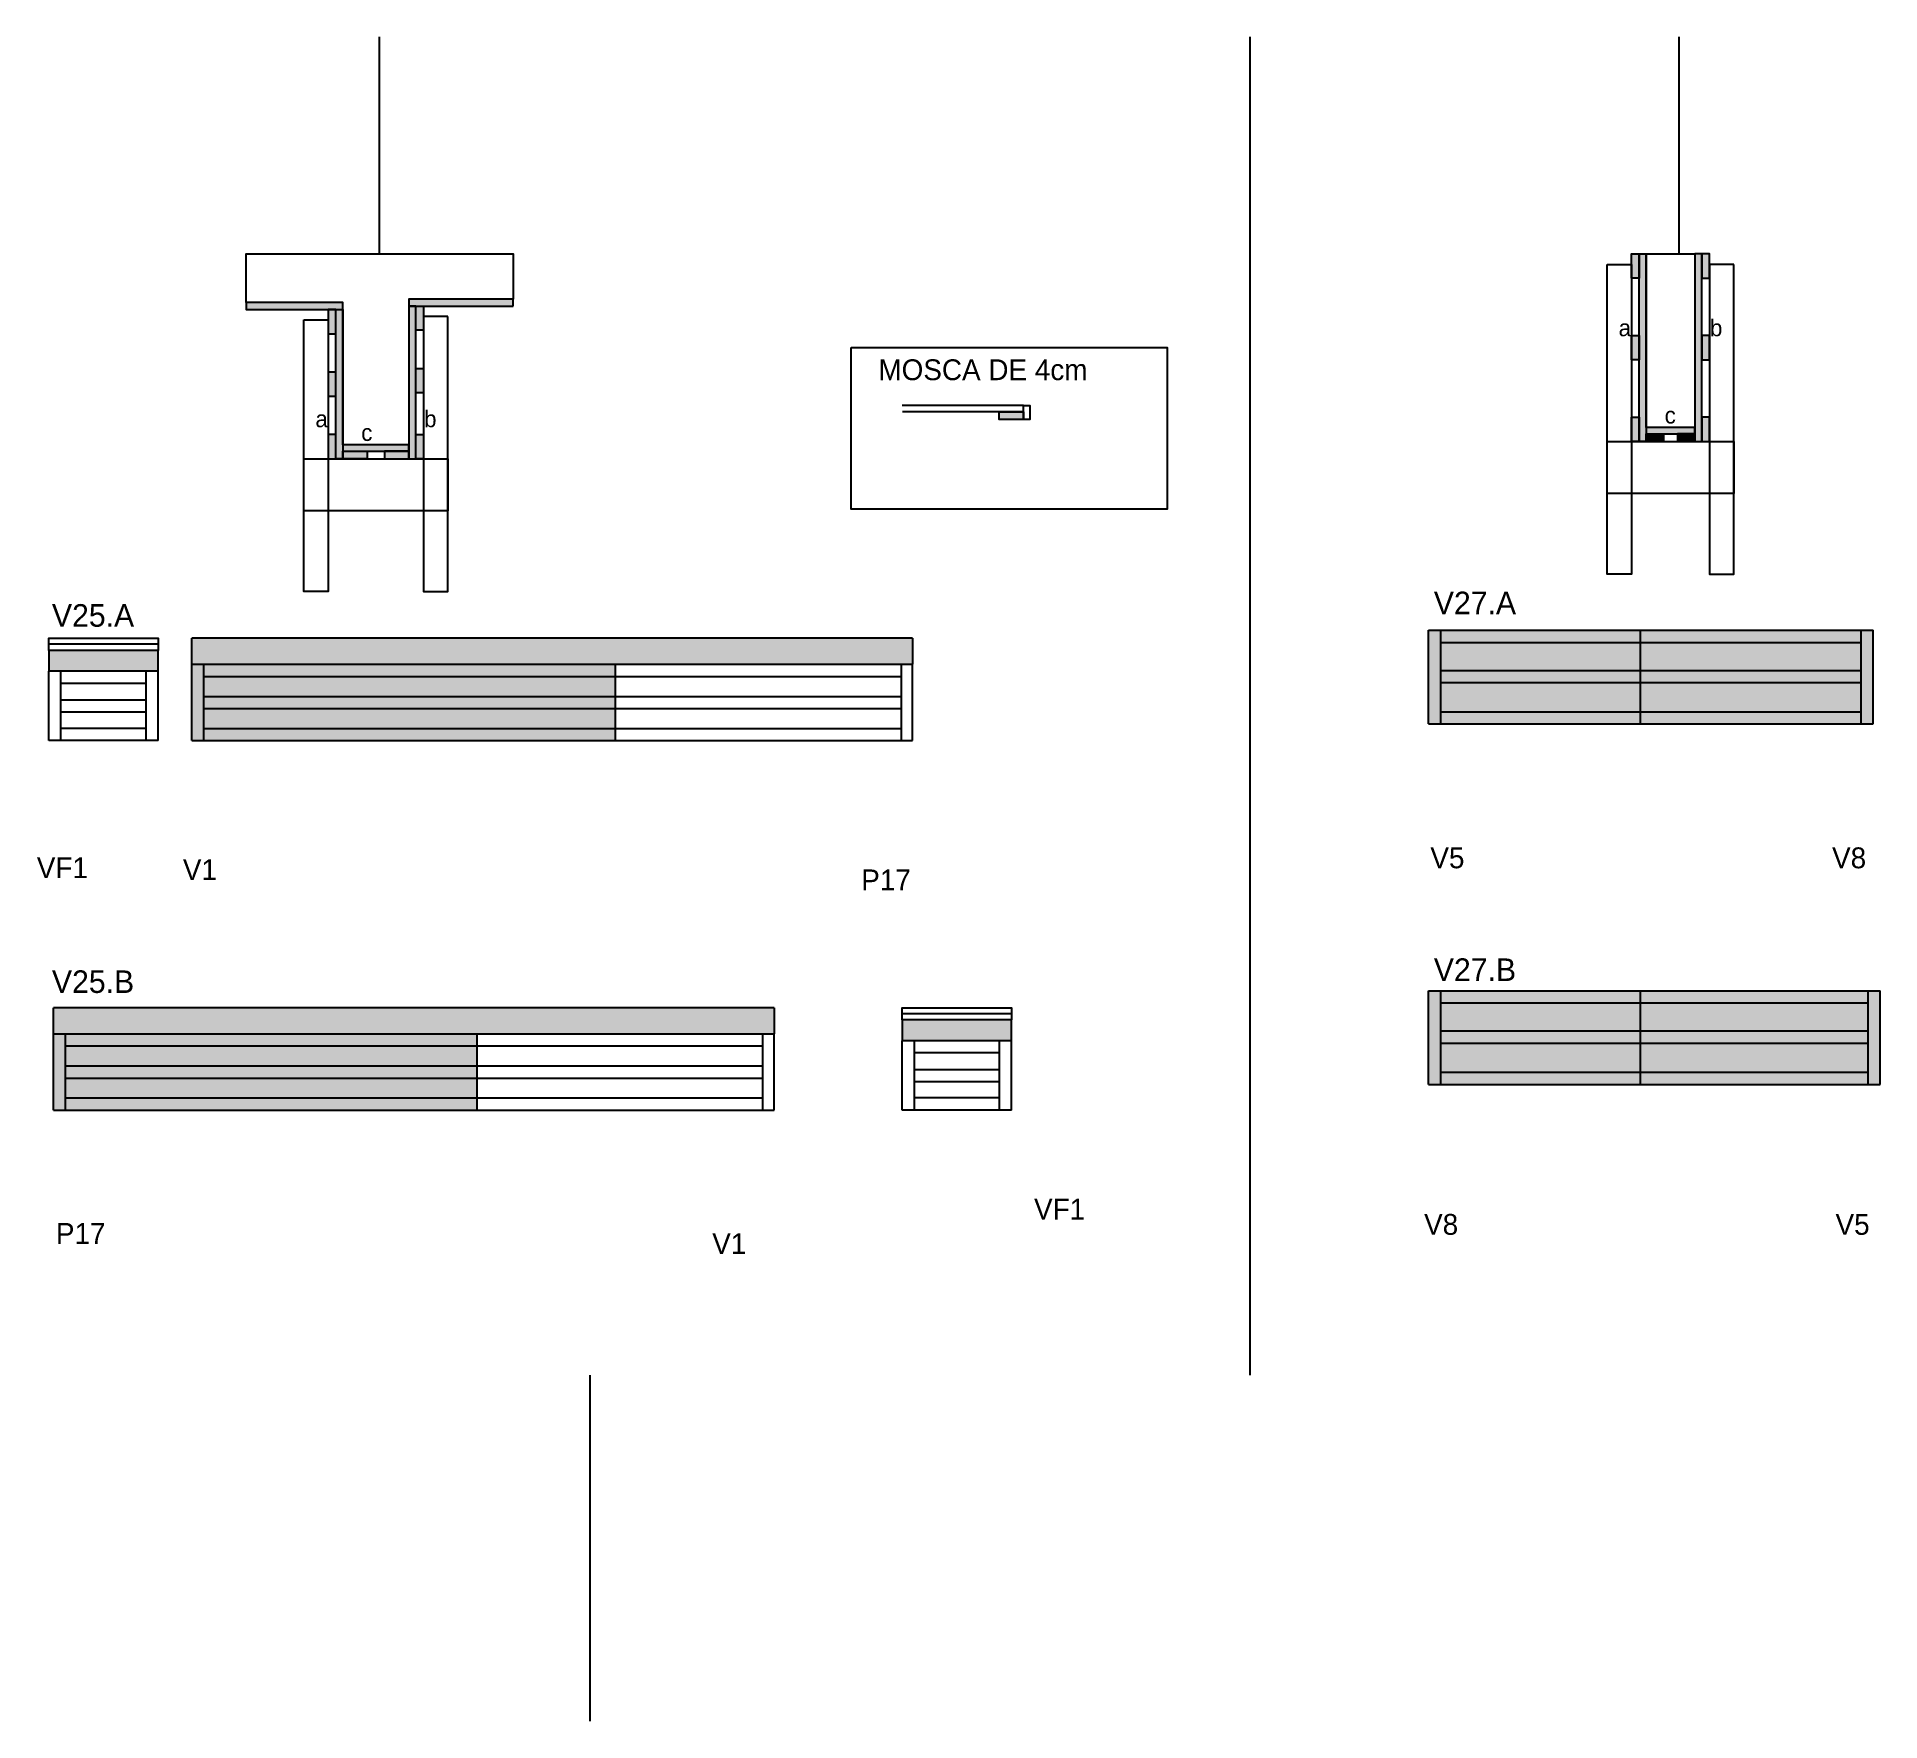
# Model space of a CAD drawing. Header units: metres. Extents: x 7754 to 8815, y 1516 to 2486.
import ezdxf

# ---------------------------------------------------------------- set-up
doc = ezdxf.new("R2010")
doc.units = ezdxf.units.M
for name, color, linetype in [('5', 7, 'Continuous'), ('CONCRETO', 7, 'Continuous'), ('COTA', 7, 'Continuous'), ('Cotas', 7, 'Continuous'), ('detalhes', 7, 'Continuous'), ('Hachura', 7, 'Continuous'), ('Madeira', 7, 'Continuous'), ('Painéis', 7, 'Continuous'), ('REAPROVEITAMENTO', 7, 'Continuous'), ('SARR_2.2x7', 7, 'Continuous'), ('SARR_3.5x7', 7, 'Continuous'), ('TEXTO PILAR', 7, 'Continuous'), ('Texto Seção', 7, 'Continuous')]:
    doc.layers.add(name, color=color, linetype=linetype)

msp = doc.modelspace()

# ---------------------------------------------------------------- hatches: boundary and pattern name
at = {"layer": 'COTA'}
h = msp.add_hatch(color=7, dxfattribs=at)
h.dxf.hatch_style = 1
h.paths.add_polyline_path([(8257.9, 2139.9), (7842.8, 2139.9), (7842.8, 2139.9), (7843, 2124.9), (7843, 2124.9), (8258.1, 2124.9), (8258.1, 2124.9), (8257.9, 2139.9)])
h = msp.add_hatch(color=7, dxfattribs=at)
h.dxf.hatch_style = 1
h.paths.add_polyline_path([(7760.7, 2120.9), (7760.7, 2132.9), (7760.7, 2132.9), (7823.7, 2132.9), (7823.7, 2132.9), (7823.7, 2120.9), (7823.7, 2120.9), (7760.7, 2120.9)])
h = msp.add_hatch(color=7, dxfattribs=at)
h.dxf.hatch_style = 1
h.paths.add_polyline_path([(8178.2, 1927.1), (7763.1, 1927.1), (7763.1, 1927.1), (7763.4, 1912.1), (7763.4, 1912.1), (8178.5, 1912.1), (8178.5, 1912.1), (8178.2, 1927.1)])
h = msp.add_hatch(color=7, dxfattribs=at)
h.dxf.hatch_style = 1
h.paths.add_polyline_path([(8252.1, 1908.1), (8252.1, 1920.1), (8252.1, 1920.1), (8315.1, 1920.1), (8315.1, 1920.1), (8315.1, 1908.1), (8315.1, 1908.1), (8252.1, 1908.1)])
at = {"layer": 'Hachura'}
h = msp.add_hatch(color=7, dxfattribs=at)
h.dxf.hatch_style = 1
h.paths.add_polyline_path([(8676.5, 2347.2), (8672.1, 2347.2), (8672.1, 2347.2), (8672.1, 2361.2), (8672.1, 2361.2), (8676.5, 2361.2), (8676.5, 2361.2), (8676.5, 2347.2)])
h = msp.add_hatch(color=7, dxfattribs=at)
h.dxf.hatch_style = 1
h.paths.add_polyline_path([(8680.5, 2361.2), (8676.5, 2361.2), (8676.5, 2361.2), (8676.5, 2253.2), (8676.5, 2253.2), (8680.5, 2253.2), (8680.5, 2253.2), (8680.5, 2361.2)])
h = msp.add_hatch(color=7, dxfattribs=at)
h.dxf.hatch_style = 1
h.paths.add_polyline_path([(8712.5, 2361.2), (8708.5, 2361.2), (8708.5, 2361.2), (8708.5, 2253.2), (8708.5, 2253.2), (8712.5, 2253.2), (8712.5, 2253.2), (8712.5, 2361.2)])
h = msp.add_hatch(color=7, dxfattribs=at)
h.dxf.hatch_style = 1
h.paths.add_polyline_path([(8712.5, 2347.2), (8716.9, 2347.2), (8716.9, 2347.2), (8716.9, 2361.2), (8716.9, 2361.2), (8712.5, 2361.2), (8712.5, 2361.2), (8712.5, 2347.2)])
h = msp.add_hatch(color=7, dxfattribs=at)
h.dxf.hatch_style = 1
h.paths.add_polyline_path([(8028, 2331.2), (8028, 2335.2), (8028, 2335.2), (7968, 2335.2), (7968, 2335.2), (7968, 2331.2), (7968, 2331.2), (8028, 2331.2)])
h = msp.add_hatch(color=7, dxfattribs=at)
h.dxf.hatch_style = 1
h.paths.add_polyline_path([(7930, 2329.2), (7930, 2333.2), (7930, 2333.2), (7874.4, 2333.2), (7874.4, 2333.2), (7874.4, 2329.2), (7874.4, 2329.2), (7930, 2329.2)])
h = msp.add_hatch(color=7, dxfattribs=at)
h.dxf.hatch_style = 1
h.paths.add_polyline_path([(7921.6, 2315.2), (7926, 2315.2), (7926, 2315.2), (7926, 2329.2), (7926, 2329.2), (7921.6, 2329.2), (7921.6, 2329.2), (7921.6, 2315.2)])
h = msp.add_hatch(color=7, dxfattribs=at)
h.dxf.hatch_style = 1
h.paths.add_polyline_path([(7926, 2331.2), (7930, 2331.2), (7930, 2331.2), (7930, 2243.2), (7930, 2243.2), (7926, 2243.2), (7926, 2243.2), (7926, 2331.2)])
h = msp.add_hatch(color=7, dxfattribs=at)
h.dxf.hatch_style = 1
h.paths.add_polyline_path([(7972, 2333.2), (7968, 2333.2), (7968, 2333.2), (7968, 2243.2), (7968, 2243.2), (7972, 2243.2), (7972, 2243.2), (7972, 2333.2)])
h = msp.add_hatch(color=7, dxfattribs=at)
h.dxf.hatch_style = 1
h.paths.add_polyline_path([(7976.4, 2317.2), (7972, 2317.2), (7972, 2317.2), (7972, 2331.2), (7972, 2331.2), (7976.4, 2331.2), (7976.4, 2331.2), (7976.4, 2317.2)])
h = msp.add_hatch(color=7, dxfattribs=at)
h.dxf.hatch_style = 1
h.paths.add_polyline_path([(8676.5, 2300.2), (8672.1, 2300.2), (8672.1, 2300.2), (8672.1, 2314.2), (8672.1, 2314.2), (8676.5, 2314.2), (8676.5, 2314.2), (8676.5, 2300.2)])
h = msp.add_hatch(color=7, dxfattribs=at)
h.dxf.hatch_style = 1
h.paths.add_polyline_path([(8712.5, 2300.2), (8716.9, 2300.2), (8716.9, 2300.2), (8716.9, 2314.2), (8716.9, 2314.2), (8712.5, 2314.2), (8712.5, 2314.2), (8712.5, 2300.2)])
h = msp.add_hatch(color=7, dxfattribs=at)
h.dxf.hatch_style = 1
h.paths.add_polyline_path([(7921.6, 2279.2), (7926, 2279.2), (7926, 2279.2), (7926, 2293.2), (7926, 2293.2), (7921.6, 2293.2), (7921.6, 2293.2), (7921.6, 2279.2)])
h = msp.add_hatch(color=7, dxfattribs=at)
h.dxf.hatch_style = 1
h.paths.add_polyline_path([(7976.4, 2281.2), (7972, 2281.2), (7972, 2281.2), (7972, 2295.2), (7972, 2295.2), (7976.4, 2295.2), (7976.4, 2295.2), (7976.4, 2281.2)])
h = msp.add_hatch(color=7, dxfattribs=at)
h.dxf.hatch_style = 1
h.paths.add_polyline_path([(8308, 2270.3), (8308, 2265.9), (8308, 2265.9), (8322, 2265.9), (8322, 2265.9), (8322, 2270.3), (8322, 2270.3), (8308, 2270.3), (8308, 2270.3)])
h = msp.add_hatch(color=7, dxfattribs=at)
h.dxf.hatch_style = 1
h.paths.add_polyline_path([(8676.5, 2253.2), (8672.1, 2253.2), (8672.1, 2253.2), (8672.1, 2267.2), (8672.1, 2267.2), (8676.5, 2267.2), (8676.5, 2267.2), (8676.5, 2253.2)])
h = msp.add_hatch(color=7, dxfattribs=at)
h.dxf.hatch_style = 1
h.paths.add_polyline_path([(8708.5, 2257.6), (8708.5, 2261.2), (8708.5, 2261.2), (8680.5, 2261.2), (8680.5, 2261.2), (8680.5, 2257.6), (8680.5, 2257.6), (8708.5, 2257.6)])
h = msp.add_hatch(color=7, dxfattribs=at)
h.dxf.hatch_style = 1
h.paths.add_polyline_path([(8712.5, 2253.2), (8716.9, 2253.2), (8716.9, 2253.2), (8716.9, 2267.2), (8716.9, 2267.2), (8712.5, 2267.2), (8712.5, 2267.2), (8712.5, 2253.2)])
h = msp.add_hatch(color=7, dxfattribs=at)
h.dxf.hatch_style = 1
h.paths.add_polyline_path([(7921.6, 2243.2), (7926, 2243.2), (7926, 2243.2), (7926, 2257.2), (7926, 2257.2), (7921.6, 2257.2), (7921.6, 2257.2), (7921.6, 2243.2)])
h = msp.add_hatch(color=7, dxfattribs=at)
h.dxf.hatch_style = 1
h.paths.add_polyline_path([(7968, 2247.6), (7968, 2251.2), (7968, 2251.2), (7930, 2251.2), (7930, 2251.2), (7930, 2247.6), (7930, 2247.6), (7968, 2247.6)])
h = msp.add_hatch(color=7, dxfattribs=at)
h.dxf.hatch_style = 1
h.paths.add_polyline_path([(7976.4, 2243.2), (7972, 2243.2), (7972, 2243.2), (7972, 2257.2), (7972, 2257.2), (7976.4, 2257.2), (7976.4, 2257.2), (7976.4, 2243.2)])
h = msp.add_hatch(color=7, dxfattribs=at)
h.dxf.hatch_style = 1
h.paths.add_polyline_path([(8680.5, 2253.2), (8680.5, 2257.6), (8680.5, 2257.6), (8690.5, 2257.6), (8690.5, 2257.6), (8690.5, 2253.2), (8690.5, 2253.2), (8680.5, 2253.2)])
h = msp.add_hatch(color=7, dxfattribs=at)
h.dxf.hatch_style = 1
h.paths.add_polyline_path([(8708.5, 2253.2), (8708.5, 2257.6), (8708.5, 2257.6), (8698.5, 2257.6), (8698.5, 2257.6), (8698.5, 2253.2), (8698.5, 2253.2), (8708.5, 2253.2)])
h = msp.add_hatch(color=7, dxfattribs=at)
h.dxf.hatch_style = 1
h.paths.add_polyline_path([(7930, 2243.2), (7930, 2247.6), (7930, 2247.6), (7944, 2247.6), (7944, 2247.6), (7944, 2243.2), (7944, 2243.2), (7930, 2243.2)])
h = msp.add_hatch(color=7, dxfattribs=at)
h.dxf.hatch_style = 1
h.paths.add_polyline_path([(7968, 2243.2), (7968, 2247.6), (7968, 2247.6), (7954, 2247.6), (7954, 2247.6), (7954, 2243.2), (7954, 2243.2), (7968, 2243.2)])
at = {"layer": 'REAPROVEITAMENTO'}
h = msp.add_hatch(color=7, dxfattribs=at)
h.dxf.hatch_style = 1
h.paths.add_polyline_path([(8811.2, 2090.5), (8811.2, 2144.5), (8811.2, 2144.5), (8555.2, 2144.5), (8555.2, 2144.5), (8555.2, 2090.5), (8555.2, 2090.5), (8811.2, 2090.5)])
h = msp.add_hatch(color=7, dxfattribs=at)
h.dxf.hatch_style = 1
h.paths.add_polyline_path([(8087, 2080.9), (8087, 2124.9), (8087, 2124.9), (7843, 2124.9), (7843, 2124.9), (7843, 2080.9), (7843, 2080.9), (8087, 2080.9)])
h = msp.add_hatch(color=7, dxfattribs=at)
h.dxf.hatch_style = 1
h.paths.add_polyline_path([(8815.2, 1882.9), (8815.2, 1936.9), (8815.2, 1936.9), (8555.2, 1936.9), (8555.2, 1936.9), (8555.2, 1882.9), (8555.2, 1882.9), (8815.2, 1882.9)])
h = msp.add_hatch(color=7, dxfattribs=at)
h.dxf.hatch_style = 1
h.paths.add_polyline_path([(8007.4, 1868.1), (8007.4, 1912.1), (8007.4, 1912.1), (7763.4, 1912.1), (7763.4, 1912.1), (7763.4, 1868.1), (7763.4, 1868.1), (8007.4, 1868.1)])

# ---------------------------------------------------------------- linework, layer by layer
at = {"color": 7, "lineweight": 25}
msp.add_line((8072.4, 1516.2), (8072.4, 1715.5), dxfattribs=at)
at = {"layer": 'CONCRETO', "color": 7, "lineweight": 25}
for points in [[(7874.4, 2333.2), (7874.4, 2361.2), (8028, 2361.2), (8028, 2335.2), (7968, 2335.2), (7968, 2251.2), (7930, 2251.2), (7930, 2333.2)], [(8680.5, 2361.2), (8680.5, 2361.2), (8708.5, 2361.2), (8708.5, 2333.2), (8708.5, 2333.2), (8708.5, 2261.2), (8680.5, 2261.2), (8680.5, 2361.2)]]:
    msp.add_lwpolyline(points, close=True, dxfattribs=at)
at = {"layer": 'COTA', "color": 7, "lineweight": 25}
for p, q in [((8452.3, 2486.2), (8452.3, 1715.5)), ((7843, 2124.9), (7843, 2139.9)), ((8258, 2139.9), (7843, 2139.9)), ((8258, 2139.9), (8258, 2124.9)), ((7760.7, 2132.9), (7760.7, 2120.9)), ((7823.7, 2120.9), (7823.7, 2132.9)), ((7763.4, 1912.1), (7763.4, 1927.1)), ((8178.4, 1927.1), (7763.4, 1927.1)), ((8178.4, 1927.1), (8178.4, 1912.1)), ((8252.1, 1920.1), (8252.1, 1908.1)), ((8315.1, 1908.1), (8315.1, 1920.1))]:
    msp.add_line(p, q, dxfattribs=at)
at = {"layer": 'Cotas', "color": 7, "lineweight": 25}
msp.add_lwpolyline([(8222.7, 2307.3), (8404.6, 2307.3), (8404.6, 2214.2), (8222.7, 2214.2)], close=True, dxfattribs=at)
at = {"layer": 'Defpoints', "color": 7, "lineweight": 25}
for p, q in [((7951.2, 2361.2), (7951.2, 2486.2)), ((8699.5, 2361.2), (8699.5, 2486.2))]:
    msp.add_line(p, q, dxfattribs=at)
at = {"layer": 'Madeira', "color": 7, "lineweight": 25}
for points in [[(8676.5, 2347.2), (8672.1, 2347.2), (8672.1, 2361.2), (8676.5, 2361.2)], [(8712.5, 2347.2), (8716.9, 2347.2), (8716.9, 2361.2), (8712.5, 2361.2)], [(7921.6, 2315.2), (7926, 2315.2), (7926, 2329.2), (7921.6, 2329.2)], [(7976.4, 2317.2), (7972, 2317.2), (7972, 2331.2), (7976.4, 2331.2)], [(8676.5, 2300.2), (8672.1, 2300.2), (8672.1, 2314.2), (8676.5, 2314.2)], [(8712.5, 2300.2), (8716.9, 2300.2), (8716.9, 2314.2), (8712.5, 2314.2)], [(7921.6, 2279.2), (7926, 2279.2), (7926, 2293.2), (7921.6, 2293.2)], [(7976.4, 2281.2), (7972, 2281.2), (7972, 2295.2), (7976.4, 2295.2)], [(8308, 2270.3), (8322, 2270.3), (8322, 2265.9), (8308, 2265.9)], [(8676.5, 2253.2), (8672.1, 2253.2), (8672.1, 2267.2), (8676.5, 2267.2)], [(8712.5, 2253.2), (8716.9, 2253.2), (8716.9, 2267.2), (8712.5, 2267.2)], [(7921.6, 2243.2), (7926, 2243.2), (7926, 2257.2), (7921.6, 2257.2)], [(7976.4, 2243.2), (7972, 2243.2), (7972, 2257.2), (7976.4, 2257.2)], [(8680.5, 2253.2), (8680.5, 2257.6), (8690.5, 2257.6), (8690.5, 2253.2)], [(8708.5, 2253.2), (8708.5, 2257.6), (8698.5, 2257.6), (8698.5, 2253.2)], [(7930, 2243.2), (7930, 2247.6), (7944, 2247.6), (7944, 2243.2)], [(7968, 2243.2), (7968, 2247.6), (7954, 2247.6), (7954, 2243.2)]]:
    msp.add_lwpolyline(points, close=True, dxfattribs=at)
at = {"layer": 'Painéis', "color": 7, "lineweight": 25}
for p, q in [((8322, 2273.9), (8252.1, 2273.9)), ((8322, 2270.3), (8252.2, 2270.3)), ((8555.2, 2144.5), (8811.2, 2144.5)), ((8555.2, 2090.5), (8555.2, 2144.5)), ((8677.2, 2090.5), (8677.2, 2144.5)), ((8811.2, 2090.5), (8811.2, 2144.5)), ((7843, 2124.9), (8258, 2124.9)), ((7843, 2080.9), (7843, 2124.9)), ((8087, 2080.9), (8087, 2124.9)), ((8258, 2080.9), (8258, 2124.9)), ((7823.7, 2120.9), (7760.7, 2120.9)), ((7760.7, 2080.9), (7760.7, 2120.9)), ((7823.7, 2080.9), (7823.7, 2120.9)), ((7823.7, 2080.9), (7760.7, 2080.9)), ((7843, 2080.9), (8258, 2080.9)), ((8555.2, 2090.5), (8811.2, 2090.5)), ((8555.2, 1936.9), (8815.2, 1936.9)), ((8555.2, 1882.9), (8555.2, 1936.9)), ((8677.2, 1882.9), (8677.2, 1936.9)), ((8815.2, 1882.9), (8815.2, 1936.9)), ((7763.4, 1912.1), (8178.4, 1912.1)), ((7763.4, 1868.1), (7763.4, 1912.1)), ((8007.4, 1868.1), (8007.4, 1912.1)), ((8178.4, 1868.1), (8178.4, 1912.1)), ((8315.1, 1908.1), (8252.1, 1908.1)), ((8252.1, 1868.1), (8252.1, 1908.1)), ((8315.1, 1868.1), (8315.1, 1908.1)), ((8555.2, 1882.9), (8815.2, 1882.9)), ((7763.4, 1868.1), (8178.4, 1868.1)), ((8315.1, 1868.1), (8252.1, 1868.1))]:
    msp.add_line(p, q, dxfattribs=at)
for points in [[(8676.5, 2361.2), (8680.5, 2361.2), (8680.5, 2253.2), (8676.5, 2253.2)], [(8712.5, 2361.2), (8708.5, 2361.2), (8708.5, 2253.2), (8712.5, 2253.2)], [(8028, 2331.2), (8028, 2335.2), (7968, 2335.2), (7968, 2331.2)], [(7930, 2329.2), (7930, 2333.2), (7874.4, 2333.2), (7874.4, 2329.2)], [(7926, 2329.2), (7930, 2329.2), (7930, 2243.2), (7926, 2243.2)], [(7972, 2331.2), (7968, 2331.2), (7968, 2243.2), (7972, 2243.2)], [(8322, 2273.9), (8325.6, 2273.9), (8325.6, 2265.9), (8322, 2265.9)], [(8708.5, 2257.6), (8708.5, 2261.2), (8680.5, 2261.2), (8680.5, 2257.6)], [(7968, 2247.6), (7968, 2251.2), (7930, 2251.2), (7930, 2247.6)], [(7823.7, 2132.9), (7760.7, 2132.9), (7760.7, 2139.9), (7823.7, 2139.9)], [(8315.1, 1920.1), (8252.1, 1920.1), (8252.1, 1927.1), (8315.1, 1927.1)]]:
    msp.add_lwpolyline(points, close=True, dxfattribs=at)
at = {"layer": 'SARR_2.2x7', "color": 7, "lineweight": 25}
for p, q in [((8562.2, 2090.5), (8562.2, 2144.5)), ((8804.2, 2090.5), (8804.2, 2144.5)), ((7823.7, 2136.4), (7760.7, 2136.4)), ((8562.2, 2137.5), (8677.2, 2137.5)), ((8677.2, 2137.5), (8804.2, 2137.5)), ((7850, 2080.9), (7850, 2124.9)), ((8251.6, 2080.9), (8251.6, 2124.9)), ((7767.7, 2080.9), (7767.7, 2120.9)), ((7816.7, 2113.9), (7767.7, 2113.9)), ((7816.7, 2080.9), (7816.7, 2120.9)), ((7850, 2117.9), (8087, 2117.9)), ((8087, 2117.9), (8251.6, 2117.9)), ((8562.2, 2121.3), (8677.2, 2121.3)), ((8562.2, 2114.3), (8677.2, 2114.3)), ((8677.2, 2121.3), (8804.2, 2121.3)), ((8677.2, 2114.3), (8804.2, 2114.3)), ((7767.7, 2104.4), (7816.7, 2104.4)), ((7850, 2106.4), (8087, 2106.4)), ((8087, 2106.4), (8251.6, 2106.4)), ((7767.7, 2097.4), (7816.7, 2097.4)), ((7850, 2099.4), (8087, 2099.4)), ((8087, 2099.4), (8251.6, 2099.4)), ((8562.2, 2097.5), (8677.2, 2097.5)), ((8677.2, 2097.5), (8804.2, 2097.5)), ((7816.7, 2087.9), (7767.7, 2087.9)), ((7850, 2087.9), (8087, 2087.9)), ((8087, 2087.9), (8251.6, 2087.9)), ((8562.2, 1882.9), (8562.2, 1936.9)), ((8808.2, 1882.9), (8808.2, 1936.9)), ((8315.1, 1923.6), (8252.1, 1923.6)), ((8562.2, 1929.9), (8677.2, 1929.9)), ((8677.2, 1929.9), (8808.2, 1929.9)), ((7770.3, 1868.1), (7770.3, 1912.1)), ((8171.9, 1868.1), (8171.9, 1912.1)), ((8562.2, 1913.7), (8677.2, 1913.7)), ((8677.2, 1913.7), (8808.2, 1913.7)), ((7770.3, 1905.1), (8007.4, 1905.1)), ((8007.4, 1905.1), (8171.9, 1905.1)), ((8259.1, 1868.1), (8259.1, 1908.1)), ((8308.1, 1901.1), (8259.1, 1901.1)), ((8308.1, 1868.1), (8308.1, 1908.1)), ((8562.2, 1906.7), (8677.2, 1906.7)), ((8677.2, 1906.7), (8808.2, 1906.7)), ((7770.3, 1893.6), (8007.4, 1893.6)), ((8007.4, 1893.6), (8171.9, 1893.6)), ((8259.1, 1891.6), (8308.1, 1891.6)), ((8562.2, 1889.9), (8677.2, 1889.9)), ((8677.2, 1889.9), (8808.2, 1889.9)), ((7770.3, 1886.6), (8007.4, 1886.6)), ((8007.4, 1886.6), (8171.9, 1886.6)), ((8259.1, 1884.6), (8308.1, 1884.6)), ((7770.3, 1875.1), (8007.4, 1875.1)), ((8007.4, 1875.1), (8171.9, 1875.1)), ((8308.1, 1875.1), (8259.1, 1875.1))]:
    msp.add_line(p, q, dxfattribs=at)
at = {"layer": 'SARR_3.5x7', "color": 7, "lineweight": 25}
for points in [[(8658.1, 2355.2), (8672.1, 2355.2), (8672.1, 2176.7), (8658.1, 2176.7)], [(8730.9, 2355.2), (8716.9, 2355.2), (8716.9, 2176.7), (8730.9, 2176.7)], [(7990.4, 2325.2), (7976.4, 2325.2), (7976.4, 2166.7), (7990.4, 2166.7)], [(7907.6, 2323.2), (7921.6, 2323.2), (7921.6, 2166.7), (7907.6, 2166.7)], [(8658.1, 2253.2), (8730.9, 2253.2), (8730.9, 2223.2), (8658.1, 2223.2)], [(7907.6, 2243.2), (7990.4, 2243.2), (7990.4, 2213.2), (7907.6, 2213.2)]]:
    msp.add_lwpolyline(points, close=True, dxfattribs=at)

# ---------------------------------------------------------------- texts
at = {"layer": '5', "color": 7, "lineweight": 25}
for s, p in [('V5', (8556.2, 2007.4)), ('V8', (8787.5, 2007.4)), ('VF1', (7753.8, 2001.7)), ('V1', (7837.9, 2000.6)), ('P17', (8228.5, 1994.7)), ('VF1', (8328, 1805.1)), ('V8', (8552.6, 1796.3)), ('V5', (8789.5, 1796.3)), ('P17', (7764.8, 1791.1)), ('V1', (8142.7, 1785.2))]:
    msp.add_text(s, height=12, dxfattribs=at).set_placement(p)
at = {"layer": 'detalhes', "color": 7, "lineweight": 25}
for s, p in [('a', (8664.6, 2313.8)), ('b', (8717.2, 2313.8)), ('b', (7976.8, 2261.4)), ('a', (7914.2, 2261.4)), ('c', (7940.6, 2253.5)), ('c', (8691.1, 2263.5))]:
    msp.add_text(s, height=9.6, dxfattribs=at).set_placement(p)
at = {"layer": 'TEXTO PILAR', "color": 7, "lineweight": 25}
msp.add_text('MOSCA DE 4cm', height=12, dxfattribs=at).set_placement((8238.4, 2288.5))
at = {"layer": 'Texto Seção', "color": 7, "lineweight": 25}
for s, p in [('V27.A', (8558.2, 2153.7)), ('V25.A', (7762.5, 2146.5)), ('V27.B', (8558.2, 1942.5)), ('V25.B', (7762.5, 1935.6))]:
    msp.add_text(s, height=13, dxfattribs=at).set_placement(p)

doc.saveas('drawing.dxf')
